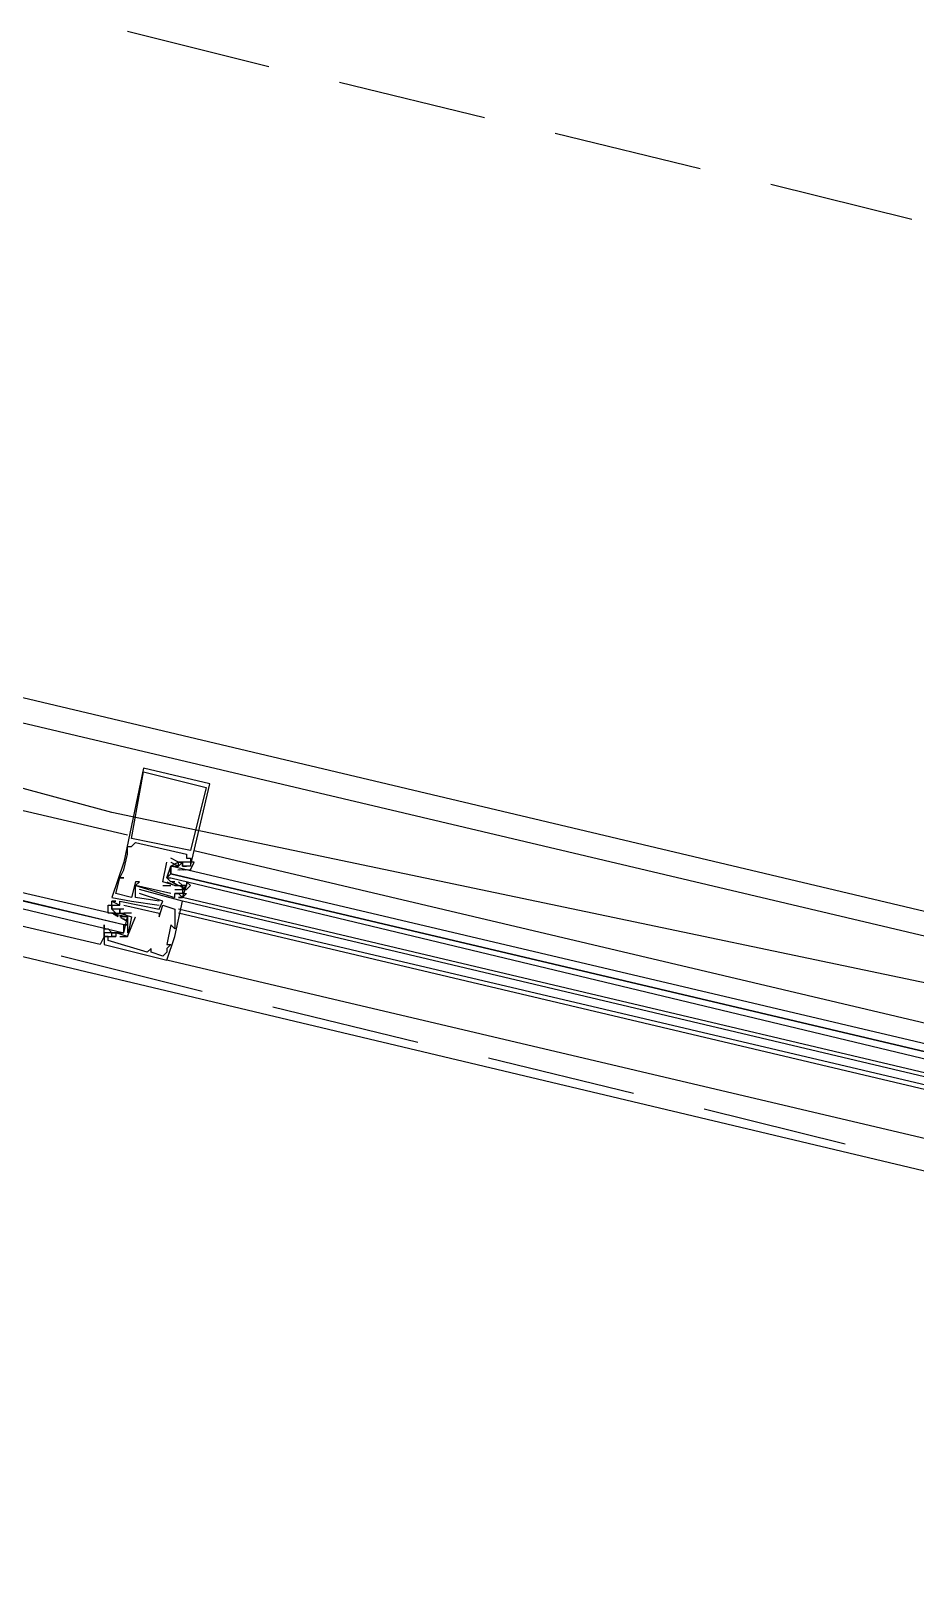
# Model space of a CAD drawing. Header units: feet. Extents: x -84 to 198, y -22 to 181.
# Drawn here: x 104.29 to 107.29, y 59.01 to 64.31 of the extents above; entities that cross this region are included whole.
import ezdxf

# ---------------------------------------------------------------- set-up
doc = ezdxf.new("R2010")
doc.units = ezdxf.units.FT
doc.layers.add('A-AREA-UNIDAD', color=30, linetype='CONTINUOUS')
doc.layers.add('A-LINEA', color=7, linetype='CONTINUOUS')

msp = doc.modelspace()

# ---------------------------------------------------------------- linework, layer by layer
at = {"layer": 'A-AREA-UNIDAD'}
msp.add_lwpolyline([(116.56, 33.5644), (119.6, 36.0356), (121.728, 38.9156), (121.92, 38.9689), (123.36, 42.5244), (123.712, 45.9733), (123.12, 49.8844), (121.92, 53.5289), (119.68, 56.6933), (117.2, 58.4889), (116.96, 59.1289), (116.832, 58.4889), (116.512, 58.2933), (113.68, 58.9689), (113.44, 59.1644), (113.568, 59.7333), (112.56, 59.7333), (109.52, 60.48), (108.88, 60.48), (108.8, 60.7644), (104.56, 61.6533), (100.88, 62.6489), (100.32, 62.6489), (98.848, 56.64)], dxfattribs=at)
at = {"layer": 'A-LINEA'}
for p, q in [((104.6133, 64.3111), (105.0933, 64.1911)), ((105.3333, 64.1378), (105.8267, 64.0178)), ((106.0667, 63.9644), (106.56, 63.8444)), ((106.8, 63.7911), (107.28, 63.6711)), ((113.5867, 59.8311), (100.4267, 62.9511)), ((100.7333, 62.7911), (109.0267, 60.8311)), ((100.7333, 62.7911), (109.0267, 60.8311)), ((100.5467, 62.0444), (108.8533, 60.0711)), ((104.6667, 61.8044), (104.6667, 61.8044)), ((104.6667, 61.7911), (104.6667, 61.7911)), ((104.88, 61.7378), (104.88, 61.7378)), ((104.8933, 61.7511), (104.8933, 61.7511)), ((104.6267, 61.5644), (104.6267, 61.5644)), ((104.64, 61.5511), (104.64, 61.5511)), ((104.6133, 61.5378), (104.6133, 61.5378)), ((104.6133, 61.5111), (104.6133, 61.5111)), ((104.6267, 61.5378), (104.6267, 61.5378)), ((104.76, 61.4978), (104.76, 61.4978)), ((104.8133, 61.5111), (104.8133, 61.5111)), ((104.8133, 61.4978), (104.8133, 61.4978)), ((104.8267, 61.5244), (104.8267, 61.5244)), ((104.8267, 61.4978), (104.8267, 61.4978)), ((104.84, 61.5244), (108.56, 60.6444)), ((104.6, 61.4844), (104.6, 61.4844)), ((104.6, 61.4578), (104.6, 61.4578)), ((104.7467, 61.4844), (104.7467, 61.4844)), ((104.7467, 61.4844), (104.7467, 61.4844)), ((104.76, 61.4844), (104.7867, 61.4711)), ((104.76, 61.4844), (104.76, 61.4844)), ((104.76, 61.4444), (104.76, 61.4578)), ((104.7733, 61.4711), (104.7733, 61.4711)), ((104.7843, 61.4587), (104.8048, 61.4592)), ((104.7867, 61.4844), (104.7867, 61.4844)), ((104.7867, 61.4844), (104.7867, 61.4844)), ((104.7867, 61.4711), (104.7867, 61.4711)), ((104.7902, 61.4579), (104.8021, 61.4589)), ((104.8, 61.4844), (104.8, 61.4844)), ((104.8, 61.4711), (104.8, 61.4711)), ((104.8, 61.4711), (104.8133, 61.4711)), ((104.8, 61.4578), (104.8, 61.4578)), ((104.8035, 61.4579), (104.8154, 61.4589)), ((104.8115, 61.4586), (104.8298, 61.4588)), ((104.8133, 61.4711), (104.8133, 61.4711)), ((104.8133, 61.4578), (104.8133, 61.4578)), ((104.8267, 61.4844), (104.8267, 61.4844)), ((104.8267, 61.4711), (104.8267, 61.4711)), ((104.5867, 61.4311), (104.5867, 61.4311)), ((104.5867, 61.4311), (104.5867, 61.4311)), ((104.6, 61.4311), (104.6, 61.4311)), ((104.64, 61.4178), (104.64, 61.4178)), ((104.64, 61.4044), (104.64, 61.4044)), ((104.64, 61.4044), (104.64, 61.4044)), ((104.6533, 61.4178), (104.6533, 61.4178)), ((104.6533, 61.3911), (104.6533, 61.3911)), ((104.7333, 61.4178), (104.7333, 61.4178)), ((104.7333, 61.4178), (104.7333, 61.4178)), ((104.7333, 61.4044), (104.76, 61.4044)), ((104.7333, 61.4044), (104.7333, 61.4044)), ((104.76, 61.4178), (104.76, 61.4178)), ((104.76, 61.4044), (104.76, 61.4044)), ((104.7756, 61.4093), (104.7654, 61.4155)), ((104.7839, 61.4064), (104.7659, 61.416)), ((104.7733, 61.4044), (104.7733, 61.4044)), ((104.7733, 61.4044), (104.7733, 61.4044)), ((104.7733, 61.3911), (104.7733, 61.3911)), ((104.7867, 61.4178), (104.7867, 61.4178)), ((104.8, 61.4044), (104.7867, 61.4178)), ((104.7867, 61.4044), (104.7867, 61.4044)), ((104.8022, 61.3959), (104.7921, 61.4022)), ((104.8093, 61.3941), (104.793, 61.4026)), ((104.8, 61.4044), (104.8, 61.4044)), ((104.8, 61.3911), (104.8, 61.3911)), ((104.8133, 61.4044), (104.8133, 61.4044)), ((104.56, 61.3644), (104.56, 61.3644)), ((104.56, 61.3511), (104.56, 61.3511)), ((104.56, 61.3511), (104.56, 61.3511)), ((104.56, 61.3378), (104.56, 61.3378)), ((104.5733, 61.3778), (104.5733, 61.3778)), ((104.5733, 61.3511), (104.5733, 61.3511)), ((104.5733, 61.3378), (104.5733, 61.3378)), ((104.5867, 61.3511), (104.5867, 61.3511)), ((104.5867, 61.3378), (104.5867, 61.3378)), ((104.5867, 61.3378), (104.5867, 61.3378)), ((104.6, 61.3378), (104.6, 61.3378)), ((104.6267, 61.3644), (104.6267, 61.3644)), ((104.6267, 61.3511), (104.6267, 61.3511)), ((104.64, 61.3644), (104.64, 61.3644)), ((104.6533, 61.3778), (104.6533, 61.3778)), ((104.72, 61.3511), (104.72, 61.3511)), ((104.72, 61.3378), (104.72, 61.3378)), ((104.7333, 61.3511), (104.7333, 61.3511)), ((104.7333, 61.3378), (104.7333, 61.3378)), ((104.76, 61.3778), (104.76, 61.3778)), ((104.7733, 61.3778), (104.7733, 61.3778)), ((104.7733, 61.3778), (104.7733, 61.3778)), ((104.7733, 61.3644), (104.7733, 61.3644)), ((104.7867, 61.3778), (104.7867, 61.3778)), ((104.7867, 61.3644), (104.7867, 61.3644)), ((104.8, 61.3778), (104.8, 61.3778)), ((108.52, 60.4844), (104.8, 61.3644)), ((104.8, 61.3644), (104.8, 61.3644)), ((104.8, 61.3644), (104.8, 61.3644)), ((104.8, 61.3644), (104.8, 61.3644)), ((104.8, 61.3644), (104.8, 61.3644)), ((104.8, 61.3644), (104.8, 61.3644)), ((108.52, 60.4711), (104.8, 61.3511)), ((104.8, 61.3511), (104.8, 61.3511)), ((104.56, 61.3244), (104.56, 61.3244)), ((104.56, 61.3244), (104.56, 61.3244)), ((104.56, 61.3111), (104.56, 61.3111)), ((104.5733, 61.3111), (104.56, 61.3111)), ((104.5641, 61.3081), (104.5803, 61.2996)), ((104.5711, 61.3063), (104.5812, 61.3)), ((104.5733, 61.3111), (104.5733, 61.3111)), ((104.5733, 61.2978), (104.5733, 61.2978)), ((104.5867, 61.3244), (104.5867, 61.3244)), ((104.5867, 61.3111), (104.5867, 61.3111)), ((104.5867, 61.3111), (104.5867, 61.3111)), ((104.5867, 61.3111), (104.5867, 61.3111)), ((104.5895, 61.2958), (104.6075, 61.2862)), ((104.5978, 61.293), (104.6079, 61.2867)), ((104.6, 61.3244), (104.6, 61.3244)), ((104.6267, 61.3111), (104.6, 61.3111)), ((104.6, 61.3111), (104.6, 61.3111)), ((104.6, 61.2978), (104.6, 61.2978)), ((104.6267, 61.3111), (104.6267, 61.3111)), ((104.6267, 61.2978), (104.6267, 61.2978)), ((104.6267, 61.2978), (104.6267, 61.2978)), ((104.64, 61.2978), (104.64, 61.2978)), ((104.72, 61.3244), (104.72, 61.3244)), ((104.72, 61.3111), (104.72, 61.3111)), ((104.72, 61.2978), (104.72, 61.2978)), ((104.7733, 61.3244), (104.7733, 61.3244)), ((104.7733, 61.2978), (104.7733, 61.2978)), ((104.7733, 61.2844), (104.7733, 61.2844)), ((108.52, 60.4444), (104.7867, 61.3244)), ((108.5067, 60.4311), (104.7867, 61.3111)), ((104.5333, 61.2444), (104.5333, 61.2444)), ((104.5333, 61.2311), (104.5333, 61.2311)), ((104.5467, 61.2578), (104.5467, 61.2578)), ((104.5467, 61.2578), (104.56, 61.2444)), ((104.5467, 61.2444), (104.5467, 61.2444)), ((104.5467, 61.2311), (104.5467, 61.2311)), ((104.5467, 61.2311), (104.5467, 61.2311)), ((104.5751, 61.2437), (104.5568, 61.2434)), ((104.5698, 61.2443), (104.5579, 61.2433)), ((104.56, 61.2578), (104.56, 61.2578)), ((104.56, 61.2444), (104.56, 61.2444)), ((104.56, 61.2444), (104.56, 61.2444)), ((104.56, 61.2311), (104.56, 61.2311)), ((104.5889, 61.2436), (104.5686, 61.243)), ((104.5733, 61.2444), (104.5733, 61.2444)), ((104.5733, 61.2444), (104.5733, 61.2444)), ((104.5733, 61.2311), (104.5733, 61.2311)), ((104.5733, 61.2311), (104.5733, 61.2311)), ((104.5965, 61.2443), (104.5846, 61.2433)), ((104.5867, 61.2444), (104.5867, 61.2444)), ((104.5867, 61.2311), (104.5867, 61.2311)), ((104.6, 61.2711), (104.6133, 61.2711)), ((104.6133, 61.2311), (104.6133, 61.2311)), ((104.6133, 61.2311), (104.6133, 61.2311)), ((104.76, 61.2711), (104.76, 61.2711)), ((104.7733, 61.2578), (104.7733, 61.2578)), ((104.7733, 61.2311), (104.7733, 61.2311)), ((104.5333, 61.2044), (104.5333, 61.2044)), ((104.5467, 61.2178), (104.5467, 61.2178)), ((104.68, 61.1778), (104.68, 61.1778)), ((104.6933, 61.1911), (104.6933, 61.1911)), ((104.6933, 61.1778), (104.6933, 61.1778)), ((104.7467, 61.2044), (104.7467, 61.2044)), ((104.7467, 61.1911), (104.7467, 61.1911)), ((104.7467, 61.1778), (104.7467, 61.1778)), ((104.76, 61.2044), (104.76, 61.2044)), ((104.8667, 61.0444), (104.3867, 61.1644)), ((104.7333, 61.1644), (104.7333, 61.1644)), ((108.48, 60.2711), (104.7467, 61.1511)), ((104.7467, 61.1511), (104.7467, 61.1511)), ((105.6, 60.8711), (105.1067, 60.9911)), ((106.3333, 60.6978), (105.84, 60.8178)), ((107.0533, 60.5244), (106.5733, 60.6444))]:
    msp.add_line(p, q, dxfattribs=at)
for points in [[(100.6533, 62.5111), (102.44, 62.0844), (104.6133, 61.5778)], [(100.6533, 62.5111), (102.44, 62.0844), (104.6133, 61.5778)], [(102.3733, 61.8178), (104.6133, 61.2978), (104.6133, 61.2844), (104.6133, 61.2711), (104.6, 61.2711), (102.3733, 61.8044)], [(102.36, 61.7778), (104.6, 61.2444), (104.6, 61.2578), (104.6, 61.2711), (102.3733, 61.7911)], [(104.8267, 61.4711), (104.8933, 61.7511), (104.6667, 61.8044), (104.6, 61.4844), (104.56, 61.3644), (104.6267, 61.3511), (104.72, 61.3378)], [(104.6667, 61.7911), (104.88, 61.7378), (104.8267, 61.5244), (104.6267, 61.5644), (104.6667, 61.7911)], [(104.5333, 61.2311), (104.5333, 61.2311), (104.52, 61.2044), (102.3467, 61.7111)], [(104.76, 61.3778), (104.64, 61.4044), (104.6533, 61.4178), (104.64, 61.4178), (104.6267, 61.3644), (104.5733, 61.3778), (104.5867, 61.4311), (104.6, 61.4311), (104.5867, 61.4311), (104.6, 61.4578), (104.6133, 61.5111), (104.6133, 61.5378), (104.6267, 61.5378), (104.64, 61.5511), (104.8133, 61.5111), (104.8133, 61.4978), (104.8267, 61.4978), (104.8267, 61.4844), (104.7867, 61.4844), (104.7867, 61.4844), (104.76, 61.4978)], [(104.7333, 61.4178), (104.7333, 61.4178), (104.7467, 61.4844), (104.7467, 61.4844)], [(104.7867, 61.4044), (104.7733, 61.4044), (104.7333, 61.4178), (104.7467, 61.4844)], [(104.8267, 61.4578), (104.84, 61.4844), (104.8267, 61.4844), (104.8267, 61.4711), (104.8133, 61.4711), (104.8, 61.4711), (104.8, 61.4844), (104.7867, 61.4711), (104.7867, 61.4844), (104.76, 61.4711), (104.7467, 61.4311)], [(104.7733, 61.4178), (104.76, 61.4178), (104.7467, 61.4311), (104.76, 61.4711), (104.7733, 61.4711), (104.7867, 61.4711)], [(108.5467, 60.5778), (104.76, 61.4711), (104.76, 61.4578), (104.76, 61.4444), (108.5467, 60.5511), (104.76, 61.4444), (104.7467, 61.4311), (104.76, 61.4311), (108.5333, 60.5244)], [(104.7867, 61.4711), (104.7867, 61.4844), (104.8, 61.4844), (104.8, 61.4711)], [(104.5333, 61.2044), (104.7467, 61.1511), (104.7733, 61.2311), (104.8, 61.3511), (104.6533, 61.3911)], [(104.72, 61.3511), (104.64, 61.3644), (104.64, 61.4044), (104.7733, 61.3644), (104.7733, 61.3778), (104.7867, 61.3778), (104.8, 61.3644), (104.7867, 61.3644), (104.8, 61.3644), (104.8133, 61.4044), (104.8, 61.4044), (104.8, 61.4044)], [(104.7467, 61.4178), (104.7733, 61.4044), (104.8, 61.4044), (104.8, 61.3911), (104.8, 61.4044), (104.8133, 61.4044), (104.8, 61.3911), (104.8133, 61.3911), (104.8267, 61.4044), (104.8133, 61.4178), (104.8133, 61.4044)], [(104.7733, 61.3911), (104.8, 61.3911), (104.8, 61.3778), (104.7733, 61.3778), (104.7733, 61.3778)], [(104.56, 61.3111), (104.5467, 61.3111), (104.5467, 61.3378), (104.56, 61.3378), (104.56, 61.3244), (104.5733, 61.3111), (104.5867, 61.3111), (104.6, 61.3111), (104.6133, 61.2978), (104.6133, 61.2444)], [(104.56, 61.3244), (104.56, 61.3511), (104.5733, 61.3511), (104.56, 61.3511), (104.5867, 61.3378), (104.5867, 61.3511), (104.72, 61.3244), (104.7333, 61.3511), (104.6533, 61.3778), (104.6533, 61.3778)], [(104.6, 61.3244), (104.56, 61.3244), (104.56, 61.3378), (104.5733, 61.3378), (104.5867, 61.3378), (104.5867, 61.3378)], [(104.6, 61.3378), (104.72, 61.3111), (104.72, 61.2978), (104.7333, 61.3378), (104.7733, 61.3244), (104.7733, 61.2978), (104.7733, 61.2844), (104.7733, 61.2578), (104.76, 61.2711), (104.7467, 61.2044), (104.76, 61.2044), (104.7467, 61.1911), (104.7467, 61.1778), (104.7333, 61.1644)], [(104.8, 61.3778), (104.8133, 61.3778), (104.8, 61.3644)], [(104.8, 61.3778), (104.8133, 61.3778), (104.8, 61.3644)], [(104.8, 61.3778), (104.8133, 61.3778), (104.8, 61.3644)], [(104.5733, 61.3111), (104.5867, 61.3111), (104.5867, 61.3244), (104.5867, 61.3111), (104.6267, 61.2978), (104.6133, 61.2311), (104.5733, 61.2444), (104.5733, 61.2311), (104.56, 61.2311), (104.56, 61.2444), (104.5733, 61.2444), (104.56, 61.2444)], [(104.5733, 61.2444), (104.5867, 61.2444), (104.6, 61.2444), (104.6133, 61.2978), (104.6, 61.2978), (104.5867, 61.2978)], [(104.5867, 61.2311), (104.6133, 61.2311), (104.6133, 61.2311), (104.64, 61.2978)], [(104.5333, 61.2311), (104.5333, 61.2311), (104.52, 61.2044)], [(104.5333, 61.2311), (104.5333, 61.2311), (104.52, 61.2044)], [(104.6, 61.2444), (104.5733, 61.2444), (104.5467, 61.2444), (104.5333, 61.2444), (104.5333, 61.2311), (104.5333, 61.2711), (104.5333, 61.2578), (104.5467, 61.2578)], [(104.5467, 61.2444), (104.5333, 61.2444), (104.5333, 61.2044)], [(104.7333, 61.1644), (104.6933, 61.1778), (104.6933, 61.1911), (104.68, 61.1778), (104.5467, 61.2178), (104.5467, 61.2311), (104.5333, 61.2311), (104.5467, 61.2311), (104.5733, 61.2311), (104.5733, 61.2311)]]:
    msp.add_lwpolyline(points, dxfattribs=at)

doc.saveas('drawing.dxf')
